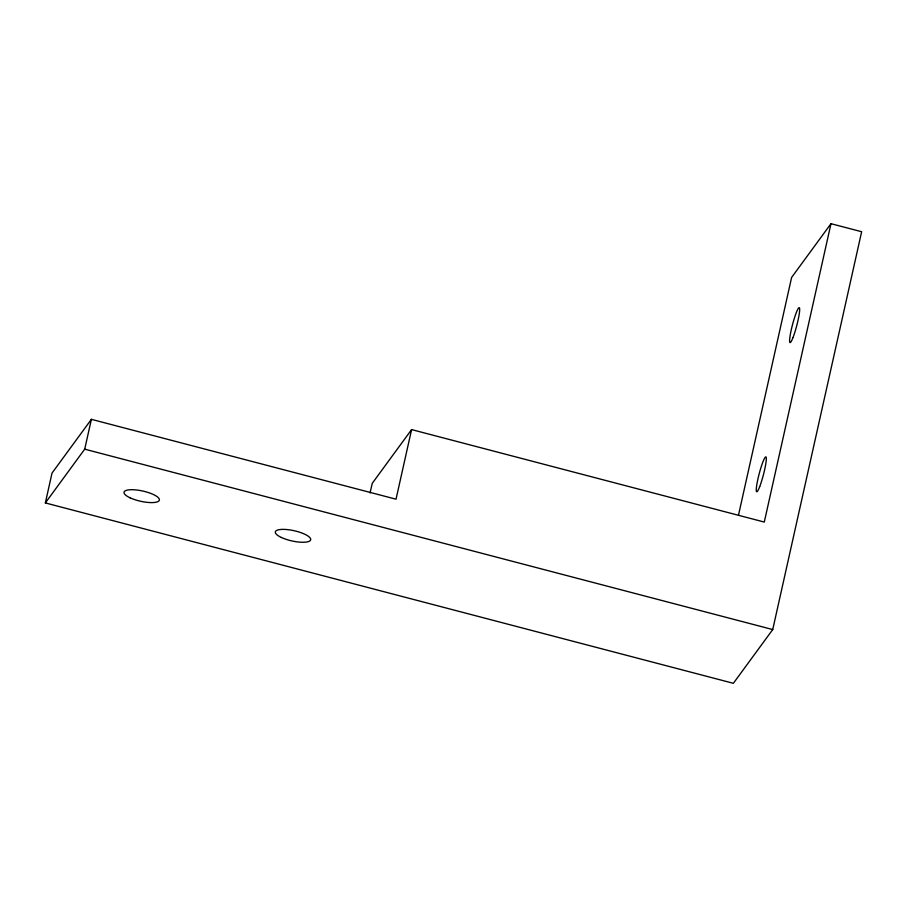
<?xml version="1.0" encoding="UTF-8"?>
<svg xmlns="http://www.w3.org/2000/svg" width="907" height="907" viewBox="0 0 907 907"><rect width="100%" height="100%" fill="white"/><g stroke="black" fill="none" stroke-linecap="round" stroke-linejoin="round"><path stroke-width="1.36" d="M45.35 502.932L52.016 473.091L91.38 419.329L396.03 499.201L411.585 429.589L764.284 522.058L830.982 223.689L861.65 231.727L772.73 629.56L733.366 683.311L45.35 502.932L84.714 449.169L91.38 419.329M370.09 492.898L372.233 483.352L411.585 429.589M738.513 515.04L791.618 277.44L830.982 223.689M84.714 449.169L772.73 629.56M793.024 337.517A18.095 2.177 -75.3 0 0 799.577 308.233A18.095 2.177 -75.3 0 0 791.278 329.729A18.095 2.177 -75.3 0 0 793.024 337.517M759.681 486.696A18.095 2.177 -75.3 0 0 766.222 457.411A18.095 2.177 -75.3 0 0 757.935 478.919A18.095 2.177 -75.3 0 0 759.681 486.696M130.12 497.83A18.095 5.227 12.6 0 0 159.088 500.709A18.095 5.227 12.6 0 0 135.914 489.916A18.095 5.227 12.6 0 0 130.12 497.83M281.419 537.5A18.095 5.227 12.6 0 0 310.387 540.379A18.095 5.227 12.6 0 0 287.213 529.586A18.095 5.227 12.6 0 0 281.419 537.5"/></g></svg>
